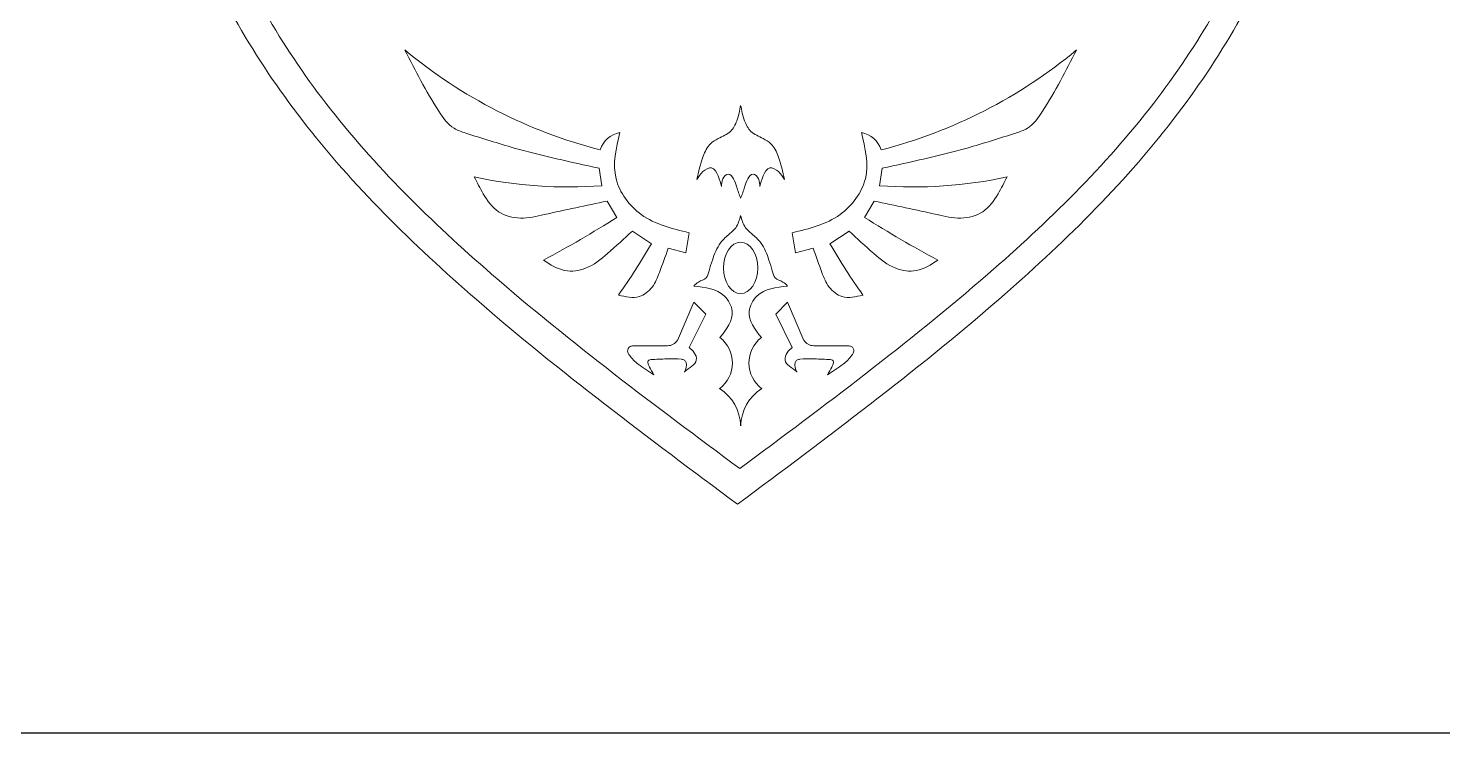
# Model space of a CAD drawing. Header units: inches. Extents: x 0 to 12, y 0 to 12.
# Drawn here: x 9.277 to 10.999, y 0 to 0.858 of the extents above; entities that cross this region are included whole.
import ezdxf

# ---------------------------------------------------------------- set-up
doc = ezdxf.new("R2010")
doc.units = ezdxf.units.IN
doc.header["$MEASUREMENT"] = 0

msp = doc.modelspace()

# ---------------------------------------------------------------- linework, layer by layer
at = {"color": 5, "lineweight": 0}
for p, q in [((9.9753, 0.6665), (9.9721, 0.6878)), ((10.3133, 0.6665), (10.3165, 0.6878)), ((9.9935, 0.6279), (9.9817, 0.6477)), ((10.2952, 0.6279), (10.3069, 0.6477)), ((10.0356, 0.5959), (10.0124, 0.6112)), ((10.0815, 0.6093), (10.0777, 0.5846)), ((10.2072, 0.6093), (10.211, 0.5846)), ((10.2531, 0.5959), (10.2763, 0.6112)), ((10.0777, 0.5846), (10.056, 0.5903)), ((10.211, 0.5846), (10.2327, 0.5903)), ((10.0674, 0.4781), (10.0873, 0.5245)), ((10.0873, 0.5245), (10.1017, 0.51)), ((10.2014, 0.5245), (10.187, 0.51)), ((10.2213, 0.4781), (10.2014, 0.5245)), ((10.1017, 0.51), (10.0816, 0.4692)), ((10.187, 0.51), (10.207, 0.4692)), ((10.0136, 0.4714), (10.0553, 0.4714)), ((10.275, 0.4714), (10.2333, 0.4714))]:
    msp.add_line(p, q, dxfattribs=at)
msp.add_lwpolyline([(0, 0), (12, 0), (12, 12), (0, 12)], close=True)
for centre, radius, start, end in [((10.1226, 1.2955), 0.604, 230.1334, 255.6659), ((10.1661, 1.2955), 0.604, 284.3341, 309.8666), ((10.0035, 0.6998), 0.0322, 101.4674, 161.1937), ((10.2851, 0.6998), 0.0322, 18.8063, 78.5326), ((9.9351, 1.2156), 0.5506, 257.9267, 274.1924), ((10.3536, 1.2156), 0.5506, 265.8076, 282.0733), ((9.202, 1.8824), 1.4833, 298.2597, 302.2494), ((11.0867, 1.8824), 1.4833, 237.7506, 241.7403), ((9.3759, 0.9751), 0.7609, 324.5017, 330.1066), ((10.9127, 0.9751), 0.7609, 209.8934, 215.4983), ((10.0551, 0.4861), 0.0146, 271.0459, 327.1361), ((10.0951, 0.4506), 0.0392, 306.8379, 52.1804), ((10.1936, 0.4506), 0.0392, 127.8196, 233.1621), ((10.2336, 0.4861), 0.0146, 212.8639, 268.9541), ((10.0883, 0.3721), 0.0561, 1.9204, 57.3192), ((10.2003, 0.3721), 0.0561, 122.6808, 178.0796)]:
    msp.add_arc(centre, radius, start, end, dxfattribs=at)
msp.add_ellipse((10.1443, 0.5663), major_axis=(0, 0.0313), ratio=0.665933, dxfattribs=at)
at = {"color": 250, "lineweight": 0}
for points in [[(10.1405, 0.2784), (10.0323, 0.3589), (9.8425, 0.5002), (9.6055, 0.7311), (9.4519, 0.9936), (9.418, 1.1882), (9.4013, 1.2912)], [(10.1405, 0.2784), (10.2486, 0.3589), (10.4384, 0.5002), (10.6755, 0.7311), (10.829, 0.9936), (10.8629, 1.1882), (10.8796, 1.2912)]]:
    msp.add_open_spline(points, degree=3, knots=[0, 0, 0, 0, 0.0808468, 0.1419248, 0.197496, 0.2597021, 0.2597021, 0.2597021, 0.2597021], dxfattribs=at)
at = {"color": 5, "lineweight": 0}
for points, knots in [([(10.1432, 0.3218), (10.0405, 0.3983), (9.8601, 0.5325), (9.635, 0.7519), (9.4891, 1.0013), (9.4569, 1.1861), (9.441, 1.284)], [0, 0, 0, 0, 0.0808468, 0.1419248, 0.197496, 0.2597021, 0.2597021, 0.2597021, 0.2597021]), ([(10.1432, 0.3218), (10.2459, 0.3983), (10.4263, 0.5325), (10.6515, 0.7519), (10.7973, 1.0013), (10.8295, 1.1861), (10.8454, 1.284)], [0, 0, 0, 0, 0.0808468, 0.1419248, 0.197496, 0.2597021, 0.2597021, 0.2597021, 0.2597021]), ([(9.9721, 0.6878), (9.9373, 0.6953), (9.8823, 0.7073), (9.8245, 0.7258), (9.7905, 0.7368), (9.7649, 0.7737), (9.7481, 0.8068), (9.7354, 0.8318)], [0, 0, 0, 0, 0.02753964, 0.04351363, 0.0474821, 0.05463243, 0.07669562, 0.07669562, 0.07669562, 0.07669562]), ([(10.3165, 0.6878), (10.3513, 0.6953), (10.4064, 0.7073), (10.4642, 0.7258), (10.4981, 0.7368), (10.5237, 0.7737), (10.5406, 0.8068), (10.5533, 0.8318)], [0, 0, 0, 0, 0.02753964, 0.04351363, 0.0474821, 0.05463243, 0.07669562, 0.07669562, 0.07669562, 0.07669562]), ([(10.1443, 0.7644), (10.1431, 0.7581), (10.141, 0.7469), (10.1327, 0.7308), (10.1186, 0.7252), (10.1051, 0.7172), (10.0964, 0.6987), (10.0931, 0.6835), (10.0911, 0.674)], [0, 0, 0, 0, 0.00496667, 0.00889983, 0.01334248, 0.01630321, 0.02086423, 0.02843291, 0.02843291, 0.02843291, 0.02843291]), ([(10.1443, 0.7644), (10.1455, 0.7581), (10.1477, 0.7469), (10.156, 0.7308), (10.1701, 0.7252), (10.1836, 0.7172), (10.1922, 0.6987), (10.1955, 0.6835), (10.1976, 0.674)], [0, 0, 0, 0, 0.00496667, 0.00889983, 0.01334248, 0.01630321, 0.02086423, 0.02843291, 0.02843291, 0.02843291, 0.02843291]), ([(10.0815, 0.6093), (10.0609, 0.6142), (10.0227, 0.6233), (9.9839, 0.675), (9.9926, 0.7123), (9.9971, 0.7314)], [0, 0, 0, 0, 0.01607831, 0.02987121, 0.04449574, 0.04449574, 0.04449574, 0.04449574]), ([(10.2072, 0.6093), (10.2277, 0.6142), (10.2659, 0.6233), (10.3048, 0.675), (10.296, 0.7123), (10.2915, 0.7314)], [0, 0, 0, 0, 0.01607831, 0.02987121, 0.04449574, 0.04449574, 0.04449574, 0.04449574]), ([(9.9817, 0.6477), (9.9562, 0.6424), (9.9212, 0.6351), (9.877, 0.6248), (9.8472, 0.6322), (9.8311, 0.6549), (9.8234, 0.6703), (9.8199, 0.6772)], [0, 0, 0, 0, 0.02023305, 0.02779216, 0.03497388, 0.04239776, 0.04841567, 0.04841567, 0.04841567, 0.04841567]), ([(10.1209, 0.6655), (10.1199, 0.6697), (10.1179, 0.6778), (10.1101, 0.6917), (10.097, 0.6839), (10.0931, 0.6774), (10.0911, 0.674)], [0, 0, 0, 0, 0.00351206, 0.00679766, 0.00978558, 0.01288207, 0.01288207, 0.01288207, 0.01288207]), ([(10.1443, 0.6513), (10.1426, 0.6558), (10.1395, 0.6638), (10.1369, 0.674), (10.1293, 0.6836), (10.1212, 0.6746), (10.121, 0.6686), (10.1209, 0.6655)], [0, 0, 0, 0, 0.00367448, 0.00651244, 0.00872326, 0.0109429, 0.0134626, 0.0134626, 0.0134626, 0.0134626]), ([(10.1443, 0.6513), (10.1461, 0.6558), (10.1491, 0.6638), (10.1517, 0.674), (10.1593, 0.6836), (10.1674, 0.6746), (10.1676, 0.6686), (10.1677, 0.6655)], [0, 0, 0, 0, 0.00367448, 0.00651244, 0.00872326, 0.0109429, 0.0134626, 0.0134626, 0.0134626, 0.0134626]), ([(10.1677, 0.6655), (10.1687, 0.6697), (10.1707, 0.6778), (10.1785, 0.6917), (10.1917, 0.6839), (10.1956, 0.6774), (10.1976, 0.674)], [0, 0, 0, 0, 0.00351206, 0.00679766, 0.00978558, 0.01288207, 0.01288207, 0.01288207, 0.01288207]), ([(10.3069, 0.6477), (10.3324, 0.6424), (10.3675, 0.6351), (10.4116, 0.6248), (10.4414, 0.6322), (10.4575, 0.6549), (10.4653, 0.6703), (10.4687, 0.6772)], [0, 0, 0, 0, 0.02023305, 0.02779216, 0.03497388, 0.04239776, 0.04841567, 0.04841567, 0.04841567, 0.04841567]), ([(10.1443, 0.6301), (10.1428, 0.6249), (10.1404, 0.6162), (10.1296, 0.6069), (10.1172, 0.596), (10.1106, 0.5787), (10.1062, 0.5645), (10.1033, 0.5526), (10.0932, 0.5506), (10.0891, 0.546), (10.0874, 0.5442)], [0, 0, 0, 0, 0.00412311, 0.00675957, 0.01082209, 0.01687384, 0.02044886, 0.02277519, 0.025562, 0.02745838, 0.02745838, 0.02745838, 0.02745838]), ([(10.1443, 0.6301), (10.1458, 0.6249), (10.1482, 0.6162), (10.159, 0.6069), (10.1715, 0.596), (10.178, 0.5787), (10.1824, 0.5645), (10.1853, 0.5526), (10.1955, 0.5506), (10.1996, 0.546), (10.2012, 0.5442)], [0, 0, 0, 0, 0.00412311, 0.00675957, 0.01082209, 0.01687384, 0.02044886, 0.02277519, 0.025562, 0.02745838, 0.02745838, 0.02745838, 0.02745838]), ([(10.0124, 0.6112), (10.0024, 0.6021), (9.9846, 0.5856), (9.9589, 0.5645), (9.9282, 0.56), (9.9126, 0.5704), (9.9043, 0.5759)], [0, 0, 0, 0, 0.01052872, 0.01884852, 0.02537562, 0.03288337, 0.03288337, 0.03288337, 0.03288337]), ([(10.2763, 0.6112), (10.2862, 0.6021), (10.304, 0.5856), (10.3297, 0.5645), (10.3605, 0.56), (10.376, 0.5704), (10.3844, 0.5759)], [0, 0, 0, 0, 0.01052872, 0.01884852, 0.02537562, 0.03288337, 0.03288337, 0.03288337, 0.03288337]), ([(10.056, 0.5903), (10.0525, 0.5804), (10.0469, 0.5643), (10.0381, 0.5423), (10.0196, 0.5274), (10.0041, 0.5311), (9.9954, 0.5333)], [0, 0, 0, 0, 0.00813648, 0.01321573, 0.01827977, 0.02485473, 0.02485473, 0.02485473, 0.02485473]), ([(10.2327, 0.5903), (10.2361, 0.5804), (10.2417, 0.5643), (10.2505, 0.5423), (10.2691, 0.5274), (10.2845, 0.5311), (10.2933, 0.5333)], [0, 0, 0, 0, 0.00813648, 0.01321573, 0.01827977, 0.02485473, 0.02485473, 0.02485473, 0.02485473]), ([(10.1191, 0.4816), (10.1271, 0.4918), (10.1399, 0.5083), (10.1223, 0.5405), (10.1011, 0.5427), (10.0874, 0.5442)], [0, 0, 0, 0, 0.00906876, 0.01459213, 0.02458282, 0.02458282, 0.02458282, 0.02458282]), ([(10.1695, 0.4816), (10.1616, 0.4918), (10.1488, 0.5083), (10.1663, 0.5405), (10.1875, 0.5427), (10.2012, 0.5442)], [0, 0, 0, 0, 0.00906876, 0.01459213, 0.02458282, 0.02458282, 0.02458282, 0.02458282]), ([(10.0385, 0.4362), (10.032, 0.4403), (10.0212, 0.4471), (10.0105, 0.4569), (10.0054, 0.465), (10.0086, 0.4712), (10.0122, 0.4713), (10.0136, 0.4714)], [0, 0, 0, 0, 0.00596177, 0.00986587, 0.01130521, 0.01296865, 0.01403095, 0.01403095, 0.01403095, 0.01403095]), ([(10.0816, 0.4692), (10.0839, 0.4674), (10.0886, 0.4636), (10.0931, 0.4496), (10.0812, 0.4444), (10.0759, 0.4397), (10.0757, 0.4395)], [0, 0, 0, 0, 0.002263082, 0.004672888, 0.009805081, 0.009973743, 0.009973743, 0.009973743, 0.009973743]), ([(10.207, 0.4692), (10.2047, 0.4674), (10.2001, 0.4636), (10.1956, 0.4496), (10.2075, 0.4444), (10.2127, 0.4397), (10.2129, 0.4395)], [0, 0, 0, 0, 0.002263082, 0.004672888, 0.009805081, 0.009973743, 0.009973743, 0.009973743, 0.009973743]), ([(10.2501, 0.4362), (10.2566, 0.4403), (10.2675, 0.4471), (10.2781, 0.4569), (10.2833, 0.465), (10.2801, 0.4712), (10.2764, 0.4713), (10.275, 0.4714)], [0, 0, 0, 0, 0.00596177, 0.00986587, 0.01130521, 0.01296865, 0.01403095, 0.01403095, 0.01403095, 0.01403095]), ([(10.0385, 0.4362), (10.0367, 0.4394), (10.0341, 0.4437), (10.0315, 0.4491), (10.0308, 0.4546), (10.043, 0.4551), (10.0548, 0.4556), (10.068, 0.4557), (10.076, 0.4544), (10.0797, 0.4485), (10.0777, 0.4431), (10.0757, 0.4395)], [0, 0, 0, 0, 0.00278599, 0.00388366, 0.00486863, 0.00626844, 0.01134116, 0.01538852, 0.01640716, 0.01732059, 0.0203083, 0.0203083, 0.0203083, 0.0203083]), ([(10.2501, 0.4362), (10.2519, 0.4394), (10.2545, 0.4437), (10.2572, 0.4491), (10.2578, 0.4546), (10.2456, 0.4551), (10.2339, 0.4556), (10.2206, 0.4557), (10.2126, 0.4544), (10.2089, 0.4485), (10.2109, 0.4431), (10.2129, 0.4395)], [0, 0, 0, 0, 0.00278599, 0.00388366, 0.00486863, 0.00626844, 0.01134116, 0.01538852, 0.01640716, 0.01732059, 0.0203083, 0.0203083, 0.0203083, 0.0203083])]:
    msp.add_open_spline(points, degree=3, knots=knots, dxfattribs=at)

doc.saveas('drawing.dxf')
